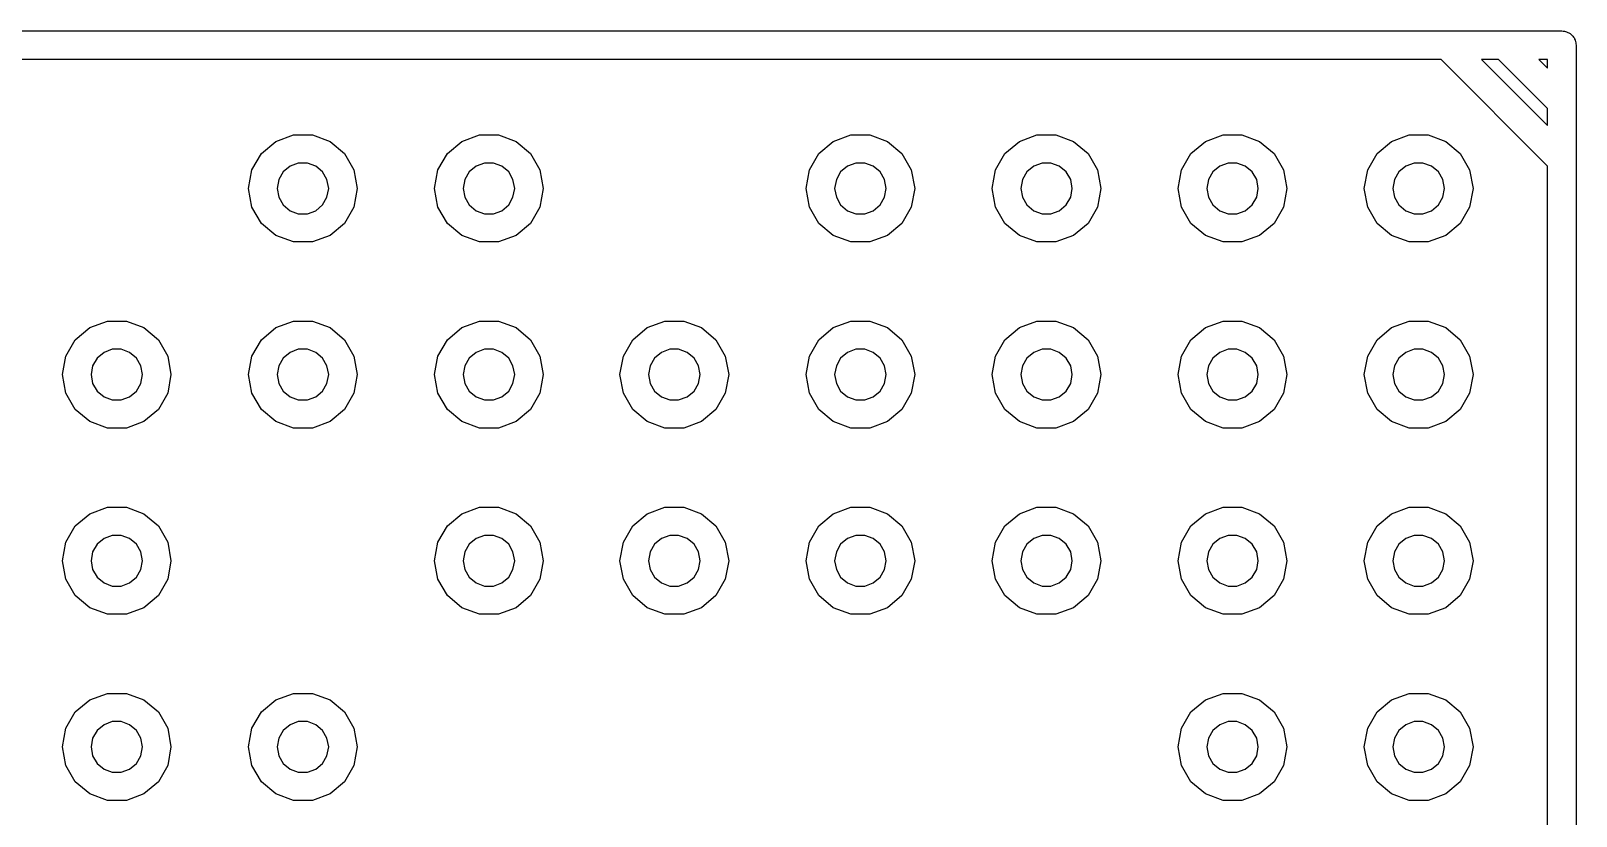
# Model space of a CAD drawing. Extents: x 105.1 to 166.9, y -128.1 to -71.6.
# Drawn here: x 131.4 to 136.8, y -93.65 to -90.91 of the extents above; entities that cross this region are included whole.
import ezdxf

# ---------------------------------------------------------------- set-up
doc = ezdxf.new("R2010")
doc.units = 0
doc.header["$MEASUREMENT"] = 0
doc.layers.add('BLACK', color=7, linetype='CONTINUOUS')

msp = doc.modelspace()

# ---------------------------------------------------------------- linework, layer by layer
at = {"layer": 'Black'}
for p, q in [((122.753, -90.9092), (136.753, -90.9092)), ((136.753, -90.9092), (136.758, -90.9099)), ((136.758, -90.9099), (136.762, -90.9099)), ((136.762, -90.9099), (136.766, -90.9114)), ((136.766, -90.9114), (136.77, -90.9122)), ((136.77, -90.9122), (136.774, -90.9144)), ((136.774, -90.9144), (136.778, -90.9159)), ((136.778, -90.9159), (136.782, -90.9187)), ((136.782, -90.9187), (136.785, -90.9209)), ((136.785, -90.9209), (136.788, -90.9242)), ((136.788, -90.9242), (136.792, -90.927)), ((136.792, -90.927), (136.794, -90.9308)), ((136.794, -90.9308), (136.797, -90.9342)), ((136.797, -90.9342), (136.798, -90.9383)), ((136.798, -90.9383), (136.8, -90.9421)), ((136.8, -90.9421), (136.801, -90.9464)), ((136.801, -90.9464), (136.802, -90.9505)), ((136.802, -90.9505), (136.802, -90.9549)), ((136.802, -90.9549), (136.803, -90.9592)), ((136.803, -90.9592), (136.803, -104.96)), ((136.331, -91.0092), (122.803, -91.0092)), ((136.703, -91.3812), (136.331, -91.0092)), ((136.473, -91.0092), (136.703, -91.2398)), ((136.532, -91.0092), (136.473, -91.0092)), ((136.703, -91.1807), (136.532, -91.0092)), ((136.673, -91.0092), (136.703, -91.0392)), ((136.703, -91.0092), (136.673, -91.0092)), ((136.703, -91.0392), (136.703, -91.0092)), ((136.703, -91.2398), (136.703, -91.1807)), ((132.209, -91.3376), (132.259, -91.2952)), ((132.259, -91.2952), (132.321, -91.2727)), ((132.321, -91.2727), (132.387, -91.2727)), ((132.387, -91.2727), (132.449, -91.2952)), ((132.449, -91.2952), (132.499, -91.3376)), ((132.859, -91.3376), (132.909, -91.2952)), ((132.909, -91.2952), (132.971, -91.2727)), ((132.971, -91.2727), (133.037, -91.2727)), ((133.037, -91.2727), (133.099, -91.2952)), ((133.099, -91.2952), (133.149, -91.3376)), ((134.157, -91.3376), (134.207, -91.2952)), ((134.207, -91.2952), (134.269, -91.2727)), ((134.269, -91.2727), (134.335, -91.2727)), ((134.335, -91.2727), (134.397, -91.2952)), ((134.397, -91.2952), (134.447, -91.3376)), ((134.807, -91.3376), (134.858, -91.2952)), ((134.858, -91.2952), (134.919, -91.2727)), ((134.919, -91.2727), (134.985, -91.2727)), ((134.985, -91.2727), (135.047, -91.2952)), ((135.047, -91.2952), (135.098, -91.3376)), ((135.457, -91.3376), (135.508, -91.2952)), ((135.508, -91.2952), (135.57, -91.2727)), ((135.57, -91.2727), (135.635, -91.2727)), ((135.635, -91.2727), (135.697, -91.2952)), ((135.697, -91.2952), (135.748, -91.3376)), ((136.108, -91.3376), (136.158, -91.2952)), ((136.158, -91.2952), (136.22, -91.2727)), ((136.22, -91.2727), (136.286, -91.2727)), ((136.286, -91.2727), (136.348, -91.2952)), ((136.348, -91.2952), (136.398, -91.3376)), ((132.176, -91.3946), (132.209, -91.3376)), ((132.499, -91.3376), (132.532, -91.3946)), ((132.826, -91.3946), (132.859, -91.3376)), ((133.149, -91.3376), (133.182, -91.3946)), ((134.124, -91.3946), (134.157, -91.3376)), ((134.447, -91.3376), (134.48, -91.3946)), ((134.774, -91.3946), (134.807, -91.3376)), ((135.098, -91.3376), (135.131, -91.3946)), ((135.424, -91.3946), (135.457, -91.3376)), ((135.748, -91.3376), (135.781, -91.3946)), ((136.075, -91.3946), (136.108, -91.3376)), ((136.398, -91.3376), (136.431, -91.3946)), ((132.164, -91.4595), (132.176, -91.3946)), ((132.285, -91.4019), (132.27, -91.4288)), ((132.309, -91.3818), (132.285, -91.4019)), ((132.338, -91.3712), (132.309, -91.3818)), ((132.37, -91.3712), (132.338, -91.3712)), ((132.399, -91.3818), (132.37, -91.3712)), ((132.423, -91.4019), (132.399, -91.3818)), ((132.438, -91.4288), (132.423, -91.4019)), ((132.532, -91.3946), (132.544, -91.4595)), ((132.814, -91.4595), (132.826, -91.3946)), ((132.935, -91.4019), (132.92, -91.4288)), ((132.959, -91.3818), (132.935, -91.4019)), ((132.989, -91.3712), (132.959, -91.3818)), ((133.02, -91.3712), (132.989, -91.3712)), ((133.049, -91.3818), (133.02, -91.3712)), ((133.073, -91.4019), (133.049, -91.3818)), ((133.088, -91.4288), (133.073, -91.4019)), ((133.182, -91.3946), (133.194, -91.4595)), ((134.112, -91.4595), (134.124, -91.3946)), ((134.233, -91.4019), (134.218, -91.4288)), ((134.257, -91.3818), (134.233, -91.4019)), ((134.286, -91.3712), (134.257, -91.3818)), ((134.318, -91.3712), (134.286, -91.3712)), ((134.347, -91.3818), (134.318, -91.3712)), ((134.371, -91.4019), (134.347, -91.3818)), ((134.386, -91.4288), (134.371, -91.4019)), ((134.48, -91.3946), (134.492, -91.4595)), ((134.763, -91.4595), (134.774, -91.3946)), ((134.884, -91.4019), (134.868, -91.4288)), ((134.908, -91.3818), (134.884, -91.4019)), ((134.937, -91.3712), (134.908, -91.3818)), ((134.968, -91.3712), (134.937, -91.3712)), ((134.997, -91.3818), (134.968, -91.3712)), ((135.021, -91.4019), (134.997, -91.3818)), ((135.037, -91.4288), (135.021, -91.4019)), ((135.131, -91.3946), (135.142, -91.4595)), ((135.413, -91.4595), (135.424, -91.3946)), ((135.534, -91.4019), (135.518, -91.4288)), ((135.558, -91.3818), (135.534, -91.4019)), ((135.587, -91.3712), (135.558, -91.3818)), ((135.618, -91.3712), (135.587, -91.3712)), ((135.647, -91.3818), (135.618, -91.3712)), ((135.671, -91.4019), (135.647, -91.3818)), ((135.687, -91.4288), (135.671, -91.4019)), ((135.781, -91.3946), (135.792, -91.4595)), ((136.063, -91.4595), (136.075, -91.3946)), ((136.184, -91.4019), (136.169, -91.4288)), ((136.208, -91.3818), (136.184, -91.4019)), ((136.237, -91.3712), (136.208, -91.3818)), ((136.268, -91.3712), (136.237, -91.3712)), ((136.298, -91.3818), (136.268, -91.3712)), ((136.322, -91.4019), (136.298, -91.3818)), ((136.337, -91.4288), (136.322, -91.4019)), ((136.431, -91.3946), (136.443, -91.4595)), ((136.703, -104.91), (136.703, -91.3812)), ((132.176, -91.5244), (132.164, -91.4595)), ((132.27, -91.4288), (132.264, -91.4595)), ((132.264, -91.4595), (132.27, -91.4902)), ((132.444, -91.4595), (132.438, -91.4288)), ((132.438, -91.4902), (132.444, -91.4595)), ((132.544, -91.4595), (132.532, -91.5244)), ((132.826, -91.5244), (132.814, -91.4595)), ((132.92, -91.4288), (132.914, -91.4595)), ((132.914, -91.4595), (132.92, -91.4902)), ((133.094, -91.4595), (133.088, -91.4288)), ((133.088, -91.4902), (133.094, -91.4595)), ((133.194, -91.4595), (133.182, -91.5244)), ((134.124, -91.5244), (134.112, -91.4595)), ((134.218, -91.4288), (134.212, -91.4595)), ((134.212, -91.4595), (134.218, -91.4902)), ((134.392, -91.4595), (134.386, -91.4288)), ((134.386, -91.4902), (134.392, -91.4595)), ((134.492, -91.4595), (134.48, -91.5244)), ((134.774, -91.5244), (134.763, -91.4595)), ((134.868, -91.4288), (134.863, -91.4595)), ((134.863, -91.4595), (134.868, -91.4902)), ((135.042, -91.4595), (135.037, -91.4288)), ((135.037, -91.4902), (135.042, -91.4595)), ((135.142, -91.4595), (135.131, -91.5244)), ((135.424, -91.5244), (135.413, -91.4595)), ((135.518, -91.4288), (135.513, -91.4595)), ((135.513, -91.4595), (135.518, -91.4902)), ((135.692, -91.4595), (135.687, -91.4288)), ((135.687, -91.4902), (135.692, -91.4595)), ((135.792, -91.4595), (135.781, -91.5244)), ((136.075, -91.5244), (136.063, -91.4595)), ((136.169, -91.4288), (136.163, -91.4595)), ((136.163, -91.4595), (136.169, -91.4902)), ((136.343, -91.4595), (136.337, -91.4288)), ((136.337, -91.4902), (136.343, -91.4595)), ((136.443, -91.4595), (136.431, -91.5244)), ((132.27, -91.4902), (132.285, -91.5172)), ((132.285, -91.5172), (132.309, -91.5372)), ((132.399, -91.5372), (132.423, -91.5172)), ((132.423, -91.5172), (132.438, -91.4902)), ((132.92, -91.4902), (132.935, -91.5172)), ((132.935, -91.5172), (132.959, -91.5372)), ((133.049, -91.5372), (133.073, -91.5172)), ((133.073, -91.5172), (133.088, -91.4902)), ((134.218, -91.4902), (134.233, -91.5172)), ((134.233, -91.5172), (134.257, -91.5372)), ((134.347, -91.5372), (134.371, -91.5172)), ((134.371, -91.5172), (134.386, -91.4902)), ((134.868, -91.4902), (134.884, -91.5172)), ((134.884, -91.5172), (134.908, -91.5372)), ((134.997, -91.5372), (135.021, -91.5172)), ((135.021, -91.5172), (135.037, -91.4902)), ((135.518, -91.4902), (135.534, -91.5172)), ((135.534, -91.5172), (135.558, -91.5372)), ((135.647, -91.5372), (135.671, -91.5172)), ((135.671, -91.5172), (135.687, -91.4902)), ((136.169, -91.4902), (136.184, -91.5172)), ((136.184, -91.5172), (136.208, -91.5372)), ((136.298, -91.5372), (136.322, -91.5172)), ((136.322, -91.5172), (136.337, -91.4902)), ((132.209, -91.5815), (132.176, -91.5244)), ((132.309, -91.5372), (132.338, -91.5479)), ((132.338, -91.5479), (132.37, -91.5479)), ((132.37, -91.5479), (132.399, -91.5372)), ((132.532, -91.5244), (132.499, -91.5815)), ((132.859, -91.5815), (132.826, -91.5244)), ((132.959, -91.5372), (132.989, -91.5479)), ((132.989, -91.5479), (133.02, -91.5479)), ((133.02, -91.5479), (133.049, -91.5372)), ((133.182, -91.5244), (133.149, -91.5815)), ((134.157, -91.5815), (134.124, -91.5244)), ((134.257, -91.5372), (134.286, -91.5479)), ((134.286, -91.5479), (134.318, -91.5479)), ((134.318, -91.5479), (134.347, -91.5372)), ((134.48, -91.5244), (134.447, -91.5815)), ((134.807, -91.5815), (134.774, -91.5244)), ((134.908, -91.5372), (134.937, -91.5479)), ((134.937, -91.5479), (134.968, -91.5479)), ((134.968, -91.5479), (134.997, -91.5372)), ((135.131, -91.5244), (135.098, -91.5815)), ((135.457, -91.5815), (135.424, -91.5244)), ((135.558, -91.5372), (135.587, -91.5479)), ((135.587, -91.5479), (135.618, -91.5479)), ((135.618, -91.5479), (135.647, -91.5372)), ((135.781, -91.5244), (135.748, -91.5815)), ((136.108, -91.5815), (136.075, -91.5244)), ((136.208, -91.5372), (136.237, -91.5479)), ((136.237, -91.5479), (136.268, -91.5479)), ((136.268, -91.5479), (136.298, -91.5372)), ((136.431, -91.5244), (136.398, -91.5815)), ((132.259, -91.6238), (132.209, -91.5815)), ((132.321, -91.6463), (132.259, -91.6238)), ((132.449, -91.6238), (132.387, -91.6463)), ((132.499, -91.5815), (132.449, -91.6238)), ((132.909, -91.6238), (132.859, -91.5815)), ((132.971, -91.6463), (132.909, -91.6238)), ((133.099, -91.6238), (133.037, -91.6463)), ((133.149, -91.5815), (133.099, -91.6238)), ((134.207, -91.6238), (134.157, -91.5815)), ((134.269, -91.6463), (134.207, -91.6238)), ((134.397, -91.6238), (134.335, -91.6463)), ((134.447, -91.5815), (134.397, -91.6238)), ((134.858, -91.6238), (134.807, -91.5815)), ((134.919, -91.6463), (134.858, -91.6238)), ((135.047, -91.6238), (134.985, -91.6463)), ((135.098, -91.5815), (135.047, -91.6238)), ((135.508, -91.6238), (135.457, -91.5815)), ((135.57, -91.6463), (135.508, -91.6238)), ((135.697, -91.6238), (135.635, -91.6463)), ((135.748, -91.5815), (135.697, -91.6238)), ((136.158, -91.6238), (136.108, -91.5815)), ((136.22, -91.6463), (136.158, -91.6238)), ((136.348, -91.6238), (136.286, -91.6463)), ((136.398, -91.5815), (136.348, -91.6238)), ((132.387, -91.6463), (132.321, -91.6463)), ((133.037, -91.6463), (132.971, -91.6463)), ((134.335, -91.6463), (134.269, -91.6463)), ((134.985, -91.6463), (134.919, -91.6463)), ((135.635, -91.6463), (135.57, -91.6463)), ((136.286, -91.6463), (136.22, -91.6463)), ((131.558, -91.9879), (131.609, -91.9455)), ((131.609, -91.9455), (131.671, -91.923)), ((131.671, -91.923), (131.737, -91.923)), ((131.737, -91.923), (131.798, -91.9455)), ((131.798, -91.9455), (131.849, -91.9879)), ((132.209, -91.9879), (132.259, -91.9455)), ((132.259, -91.9455), (132.321, -91.923)), ((132.321, -91.923), (132.387, -91.923)), ((132.387, -91.923), (132.449, -91.9455)), ((132.449, -91.9455), (132.499, -91.9879)), ((132.859, -91.9879), (132.909, -91.9455)), ((132.909, -91.9455), (132.971, -91.923)), ((132.971, -91.923), (133.037, -91.923)), ((133.037, -91.923), (133.099, -91.9455)), ((133.099, -91.9455), (133.149, -91.9879)), ((133.507, -91.9879), (133.557, -91.9455)), ((133.557, -91.9455), (133.619, -91.923)), ((133.619, -91.923), (133.685, -91.923)), ((133.685, -91.923), (133.747, -91.9455)), ((133.747, -91.9455), (133.797, -91.9879)), ((134.157, -91.9879), (134.207, -91.9455)), ((134.207, -91.9455), (134.269, -91.923)), ((134.269, -91.923), (134.335, -91.923)), ((134.335, -91.923), (134.397, -91.9455)), ((134.397, -91.9455), (134.447, -91.9879)), ((134.807, -91.9879), (134.858, -91.9455)), ((134.858, -91.9455), (134.919, -91.923)), ((134.919, -91.923), (134.985, -91.923)), ((134.985, -91.923), (135.047, -91.9455)), ((135.047, -91.9455), (135.098, -91.9879)), ((135.457, -91.9879), (135.508, -91.9455)), ((135.508, -91.9455), (135.57, -91.923)), ((135.57, -91.923), (135.635, -91.923)), ((135.635, -91.923), (135.697, -91.9455)), ((135.697, -91.9455), (135.748, -91.9879)), ((136.108, -91.9879), (136.158, -91.9455)), ((136.158, -91.9455), (136.22, -91.923)), ((136.22, -91.923), (136.286, -91.923)), ((136.286, -91.923), (136.348, -91.9455)), ((136.348, -91.9455), (136.398, -91.9879)), ((131.525, -92.045), (131.558, -91.9879)), ((131.849, -91.9879), (131.882, -92.045)), ((132.176, -92.045), (132.209, -91.9879)), ((132.499, -91.9879), (132.532, -92.045)), ((132.826, -92.045), (132.859, -91.9879)), ((133.149, -91.9879), (133.182, -92.045)), ((133.474, -92.045), (133.507, -91.9879)), ((133.797, -91.9879), (133.83, -92.045)), ((134.124, -92.045), (134.157, -91.9879)), ((134.447, -91.9879), (134.48, -92.045)), ((134.774, -92.045), (134.807, -91.9879)), ((135.098, -91.9879), (135.131, -92.045)), ((135.424, -92.045), (135.457, -91.9879)), ((135.748, -91.9879), (135.781, -92.045)), ((136.075, -92.045), (136.108, -91.9879)), ((136.398, -91.9879), (136.431, -92.045)), ((131.514, -92.1098), (131.525, -92.045)), ((131.635, -92.0522), (131.619, -92.0792)), ((131.659, -92.0322), (131.635, -92.0522)), ((131.688, -92.0215), (131.659, -92.0322)), ((131.719, -92.0215), (131.688, -92.0215)), ((131.748, -92.0322), (131.719, -92.0215)), ((131.772, -92.0522), (131.748, -92.0322)), ((131.788, -92.0792), (131.772, -92.0522)), ((131.882, -92.045), (131.893, -92.1098)), ((132.164, -92.1098), (132.176, -92.045)), ((132.285, -92.0522), (132.27, -92.0792)), ((132.309, -92.0322), (132.285, -92.0522)), ((132.338, -92.0215), (132.309, -92.0322)), ((132.37, -92.0215), (132.338, -92.0215)), ((132.399, -92.0322), (132.37, -92.0215)), ((132.423, -92.0522), (132.399, -92.0322)), ((132.438, -92.0792), (132.423, -92.0522)), ((132.532, -92.045), (132.544, -92.1098)), ((132.814, -92.1098), (132.826, -92.045)), ((132.935, -92.0522), (132.92, -92.0792)), ((132.959, -92.0322), (132.935, -92.0522)), ((132.989, -92.0215), (132.959, -92.0322)), ((133.02, -92.0215), (132.989, -92.0215)), ((133.049, -92.0322), (133.02, -92.0215)), ((133.073, -92.0522), (133.049, -92.0322)), ((133.088, -92.0792), (133.073, -92.0522)), ((133.182, -92.045), (133.194, -92.1098)), ((133.462, -92.1098), (133.474, -92.045)), ((133.583, -92.0522), (133.568, -92.0792)), ((133.607, -92.0322), (133.583, -92.0522)), ((133.636, -92.0215), (133.607, -92.0322)), ((133.667, -92.0215), (133.636, -92.0215)), ((133.697, -92.0322), (133.667, -92.0215)), ((133.721, -92.0522), (133.697, -92.0322)), ((133.736, -92.0792), (133.721, -92.0522)), ((133.83, -92.045), (133.842, -92.1098)), ((134.112, -92.1098), (134.124, -92.045)), ((134.233, -92.0522), (134.218, -92.0792)), ((134.257, -92.0322), (134.233, -92.0522)), ((134.286, -92.0215), (134.257, -92.0322)), ((134.318, -92.0215), (134.286, -92.0215)), ((134.347, -92.0322), (134.318, -92.0215)), ((134.371, -92.0522), (134.347, -92.0322)), ((134.386, -92.0792), (134.371, -92.0522)), ((134.48, -92.045), (134.492, -92.1098)), ((134.763, -92.1098), (134.774, -92.045)), ((134.884, -92.0522), (134.868, -92.0792)), ((134.908, -92.0322), (134.884, -92.0522)), ((134.937, -92.0215), (134.908, -92.0322)), ((134.968, -92.0215), (134.937, -92.0215)), ((134.997, -92.0322), (134.968, -92.0215)), ((135.021, -92.0522), (134.997, -92.0322)), ((135.037, -92.0792), (135.021, -92.0522)), ((135.131, -92.045), (135.142, -92.1098)), ((135.413, -92.1098), (135.424, -92.045)), ((135.534, -92.0522), (135.518, -92.0792)), ((135.558, -92.0322), (135.534, -92.0522)), ((135.587, -92.0215), (135.558, -92.0322)), ((135.618, -92.0215), (135.587, -92.0215)), ((135.647, -92.0322), (135.618, -92.0215)), ((135.671, -92.0522), (135.647, -92.0322)), ((135.687, -92.0792), (135.671, -92.0522)), ((135.781, -92.045), (135.792, -92.1098)), ((136.063, -92.1098), (136.075, -92.045)), ((136.184, -92.0522), (136.169, -92.0792)), ((136.208, -92.0322), (136.184, -92.0522)), ((136.237, -92.0215), (136.208, -92.0322)), ((136.268, -92.0215), (136.237, -92.0215)), ((136.298, -92.0322), (136.268, -92.0215)), ((136.322, -92.0522), (136.298, -92.0322)), ((136.337, -92.0792), (136.322, -92.0522)), ((136.431, -92.045), (136.443, -92.1098)), ((131.525, -92.1747), (131.514, -92.1098)), ((131.619, -92.0792), (131.614, -92.1098)), ((131.614, -92.1098), (131.619, -92.1405)), ((131.793, -92.1098), (131.788, -92.0792)), ((131.788, -92.1405), (131.793, -92.1098)), ((131.893, -92.1098), (131.882, -92.1747)), ((132.176, -92.1747), (132.164, -92.1098)), ((132.27, -92.0792), (132.264, -92.1098)), ((132.264, -92.1098), (132.27, -92.1405)), ((132.444, -92.1098), (132.438, -92.0792)), ((132.438, -92.1405), (132.444, -92.1098)), ((132.544, -92.1098), (132.532, -92.1747)), ((132.826, -92.1747), (132.814, -92.1098)), ((132.92, -92.0792), (132.914, -92.1098)), ((132.914, -92.1098), (132.92, -92.1405)), ((133.094, -92.1098), (133.088, -92.0792)), ((133.088, -92.1405), (133.094, -92.1098)), ((133.194, -92.1098), (133.182, -92.1747)), ((133.474, -92.1747), (133.462, -92.1098)), ((133.568, -92.0792), (133.562, -92.1098)), ((133.562, -92.1098), (133.568, -92.1405)), ((133.742, -92.1098), (133.736, -92.0792)), ((133.736, -92.1405), (133.742, -92.1098)), ((133.842, -92.1098), (133.83, -92.1747)), ((134.124, -92.1747), (134.112, -92.1098)), ((134.218, -92.0792), (134.212, -92.1098)), ((134.212, -92.1098), (134.218, -92.1405)), ((134.392, -92.1098), (134.386, -92.0792)), ((134.386, -92.1405), (134.392, -92.1098)), ((134.492, -92.1098), (134.48, -92.1747)), ((134.774, -92.1747), (134.763, -92.1098)), ((134.868, -92.0792), (134.863, -92.1098)), ((134.863, -92.1098), (134.868, -92.1405)), ((135.042, -92.1098), (135.037, -92.0792)), ((135.037, -92.1405), (135.042, -92.1098)), ((135.142, -92.1098), (135.131, -92.1747)), ((135.424, -92.1747), (135.413, -92.1098)), ((135.518, -92.0792), (135.513, -92.1098)), ((135.513, -92.1098), (135.518, -92.1405)), ((135.692, -92.1098), (135.687, -92.0792)), ((135.687, -92.1405), (135.692, -92.1098)), ((135.792, -92.1098), (135.781, -92.1747)), ((136.075, -92.1747), (136.063, -92.1098)), ((136.169, -92.0792), (136.163, -92.1098)), ((136.163, -92.1098), (136.169, -92.1405)), ((136.343, -92.1098), (136.337, -92.0792)), ((136.337, -92.1405), (136.343, -92.1098)), ((136.443, -92.1098), (136.431, -92.1747)), ((131.619, -92.1405), (131.635, -92.1675)), ((131.635, -92.1675), (131.659, -92.1875)), ((131.748, -92.1875), (131.772, -92.1675)), ((131.772, -92.1675), (131.788, -92.1405)), ((132.27, -92.1405), (132.285, -92.1675)), ((132.285, -92.1675), (132.309, -92.1875)), ((132.399, -92.1875), (132.423, -92.1675)), ((132.423, -92.1675), (132.438, -92.1405)), ((132.92, -92.1405), (132.935, -92.1675)), ((132.935, -92.1675), (132.959, -92.1875)), ((133.049, -92.1875), (133.073, -92.1675)), ((133.073, -92.1675), (133.088, -92.1405)), ((133.568, -92.1405), (133.583, -92.1675)), ((133.583, -92.1675), (133.607, -92.1875)), ((133.697, -92.1875), (133.721, -92.1675)), ((133.721, -92.1675), (133.736, -92.1405)), ((134.218, -92.1405), (134.233, -92.1675)), ((134.233, -92.1675), (134.257, -92.1875)), ((134.347, -92.1875), (134.371, -92.1675)), ((134.371, -92.1675), (134.386, -92.1405)), ((134.868, -92.1405), (134.884, -92.1675)), ((134.884, -92.1675), (134.908, -92.1875)), ((134.997, -92.1875), (135.021, -92.1675)), ((135.021, -92.1675), (135.037, -92.1405)), ((135.518, -92.1405), (135.534, -92.1675)), ((135.534, -92.1675), (135.558, -92.1875)), ((135.647, -92.1875), (135.671, -92.1675)), ((135.671, -92.1675), (135.687, -92.1405)), ((136.169, -92.1405), (136.184, -92.1675)), ((136.184, -92.1675), (136.208, -92.1875)), ((136.298, -92.1875), (136.322, -92.1675)), ((136.322, -92.1675), (136.337, -92.1405)), ((131.558, -92.2318), (131.525, -92.1747)), ((131.659, -92.1875), (131.688, -92.1982)), ((131.688, -92.1982), (131.719, -92.1982)), ((131.719, -92.1982), (131.748, -92.1875)), ((131.882, -92.1747), (131.849, -92.2318)), ((132.209, -92.2318), (132.176, -92.1747)), ((132.309, -92.1875), (132.338, -92.1982)), ((132.338, -92.1982), (132.37, -92.1982)), ((132.37, -92.1982), (132.399, -92.1875)), ((132.532, -92.1747), (132.499, -92.2318)), ((132.859, -92.2318), (132.826, -92.1747)), ((132.959, -92.1875), (132.989, -92.1982)), ((132.989, -92.1982), (133.02, -92.1982)), ((133.02, -92.1982), (133.049, -92.1875)), ((133.182, -92.1747), (133.149, -92.2318)), ((133.507, -92.2318), (133.474, -92.1747)), ((133.607, -92.1875), (133.636, -92.1982)), ((133.636, -92.1982), (133.667, -92.1982)), ((133.667, -92.1982), (133.697, -92.1875)), ((133.83, -92.1747), (133.797, -92.2318)), ((134.157, -92.2318), (134.124, -92.1747)), ((134.257, -92.1875), (134.286, -92.1982)), ((134.286, -92.1982), (134.318, -92.1982)), ((134.318, -92.1982), (134.347, -92.1875)), ((134.48, -92.1747), (134.447, -92.2318)), ((134.807, -92.2318), (134.774, -92.1747)), ((134.908, -92.1875), (134.937, -92.1982)), ((134.937, -92.1982), (134.968, -92.1982)), ((134.968, -92.1982), (134.997, -92.1875)), ((135.131, -92.1747), (135.098, -92.2318)), ((135.457, -92.2318), (135.424, -92.1747)), ((135.558, -92.1875), (135.587, -92.1982)), ((135.587, -92.1982), (135.618, -92.1982)), ((135.618, -92.1982), (135.647, -92.1875)), ((135.781, -92.1747), (135.748, -92.2318)), ((136.108, -92.2318), (136.075, -92.1747)), ((136.208, -92.1875), (136.237, -92.1982)), ((136.237, -92.1982), (136.268, -92.1982)), ((136.268, -92.1982), (136.298, -92.1875)), ((136.431, -92.1747), (136.398, -92.2318)), ((131.609, -92.2741), (131.558, -92.2318)), ((131.671, -92.2967), (131.609, -92.2741)), ((131.798, -92.2741), (131.737, -92.2967)), ((131.849, -92.2318), (131.798, -92.2741)), ((132.259, -92.2741), (132.209, -92.2318)), ((132.321, -92.2967), (132.259, -92.2741)), ((132.449, -92.2741), (132.387, -92.2967)), ((132.499, -92.2318), (132.449, -92.2741)), ((132.909, -92.2741), (132.859, -92.2318)), ((132.971, -92.2967), (132.909, -92.2741)), ((133.099, -92.2741), (133.037, -92.2967)), ((133.149, -92.2318), (133.099, -92.2741)), ((133.557, -92.2741), (133.507, -92.2318)), ((133.619, -92.2967), (133.557, -92.2741)), ((133.747, -92.2741), (133.685, -92.2967)), ((133.797, -92.2318), (133.747, -92.2741)), ((134.207, -92.2741), (134.157, -92.2318)), ((134.269, -92.2967), (134.207, -92.2741)), ((134.397, -92.2741), (134.335, -92.2967)), ((134.447, -92.2318), (134.397, -92.2741)), ((134.858, -92.2741), (134.807, -92.2318)), ((134.919, -92.2967), (134.858, -92.2741)), ((135.047, -92.2741), (134.985, -92.2967)), ((135.098, -92.2318), (135.047, -92.2741)), ((135.508, -92.2741), (135.457, -92.2318)), ((135.57, -92.2967), (135.508, -92.2741)), ((135.697, -92.2741), (135.635, -92.2967)), ((135.748, -92.2318), (135.697, -92.2741)), ((136.158, -92.2741), (136.108, -92.2318)), ((136.22, -92.2967), (136.158, -92.2741)), ((136.348, -92.2741), (136.286, -92.2967)), ((136.398, -92.2318), (136.348, -92.2741)), ((131.737, -92.2967), (131.671, -92.2967)), ((132.387, -92.2967), (132.321, -92.2967)), ((133.037, -92.2967), (132.971, -92.2967)), ((133.685, -92.2967), (133.619, -92.2967)), ((134.335, -92.2967), (134.269, -92.2967)), ((134.985, -92.2967), (134.919, -92.2967)), ((135.635, -92.2967), (135.57, -92.2967)), ((136.286, -92.2967), (136.22, -92.2967)), ((131.558, -92.6381), (131.609, -92.5957)), ((131.609, -92.5957), (131.671, -92.5732)), ((131.671, -92.5732), (131.737, -92.5732)), ((131.737, -92.5732), (131.798, -92.5957)), ((131.798, -92.5957), (131.849, -92.6381)), ((132.859, -92.6381), (132.909, -92.5957)), ((132.909, -92.5957), (132.971, -92.5732)), ((132.971, -92.5732), (133.037, -92.5732)), ((133.037, -92.5732), (133.099, -92.5957)), ((133.099, -92.5957), (133.149, -92.6381)), ((133.507, -92.6381), (133.557, -92.5957)), ((133.557, -92.5957), (133.619, -92.5732)), ((133.619, -92.5732), (133.685, -92.5732)), ((133.685, -92.5732), (133.747, -92.5957)), ((133.747, -92.5957), (133.797, -92.6381)), ((134.157, -92.6381), (134.207, -92.5957)), ((134.207, -92.5957), (134.269, -92.5732)), ((134.269, -92.5732), (134.335, -92.5732)), ((134.335, -92.5732), (134.397, -92.5957)), ((134.397, -92.5957), (134.447, -92.6381)), ((134.807, -92.6381), (134.858, -92.5957)), ((134.858, -92.5957), (134.919, -92.5732)), ((134.919, -92.5732), (134.985, -92.5732)), ((134.985, -92.5732), (135.047, -92.5957)), ((135.047, -92.5957), (135.098, -92.6381)), ((135.457, -92.6381), (135.508, -92.5957)), ((135.508, -92.5957), (135.57, -92.5732)), ((135.57, -92.5732), (135.635, -92.5732)), ((135.635, -92.5732), (135.697, -92.5957)), ((135.697, -92.5957), (135.748, -92.6381)), ((136.108, -92.6381), (136.158, -92.5957)), ((136.158, -92.5957), (136.22, -92.5732)), ((136.22, -92.5732), (136.286, -92.5732)), ((136.286, -92.5732), (136.348, -92.5957)), ((136.348, -92.5957), (136.398, -92.6381)), ((131.525, -92.6951), (131.558, -92.6381)), ((131.849, -92.6381), (131.882, -92.6951)), ((132.826, -92.6951), (132.859, -92.6381)), ((133.149, -92.6381), (133.182, -92.6951)), ((133.474, -92.6951), (133.507, -92.6381)), ((133.797, -92.6381), (133.83, -92.6951)), ((134.124, -92.6951), (134.157, -92.6381)), ((134.447, -92.6381), (134.48, -92.6951)), ((134.774, -92.6951), (134.807, -92.6381)), ((135.098, -92.6381), (135.131, -92.6951)), ((135.424, -92.6951), (135.457, -92.6381)), ((135.748, -92.6381), (135.781, -92.6951)), ((136.075, -92.6951), (136.108, -92.6381)), ((136.398, -92.6381), (136.431, -92.6951)), ((131.514, -92.76), (131.525, -92.6951)), ((131.635, -92.7024), (131.619, -92.7293)), ((131.659, -92.6823), (131.635, -92.7024)), ((131.688, -92.6717), (131.659, -92.6823)), ((131.719, -92.6717), (131.688, -92.6717)), ((131.748, -92.6823), (131.719, -92.6717)), ((131.772, -92.7024), (131.748, -92.6823)), ((131.788, -92.7293), (131.772, -92.7024)), ((131.882, -92.6951), (131.893, -92.76)), ((132.814, -92.76), (132.826, -92.6951)), ((132.935, -92.7024), (132.92, -92.7293)), ((132.959, -92.6823), (132.935, -92.7024)), ((132.989, -92.6717), (132.959, -92.6823)), ((133.02, -92.6717), (132.989, -92.6717)), ((133.049, -92.6823), (133.02, -92.6717)), ((133.073, -92.7024), (133.049, -92.6823)), ((133.088, -92.7293), (133.073, -92.7024)), ((133.182, -92.6951), (133.194, -92.76)), ((133.462, -92.76), (133.474, -92.6951)), ((133.583, -92.7024), (133.568, -92.7293)), ((133.607, -92.6823), (133.583, -92.7024)), ((133.636, -92.6717), (133.607, -92.6823)), ((133.667, -92.6717), (133.636, -92.6717)), ((133.697, -92.6823), (133.667, -92.6717)), ((133.721, -92.7024), (133.697, -92.6823)), ((133.736, -92.7293), (133.721, -92.7024)), ((133.83, -92.6951), (133.842, -92.76)), ((134.112, -92.76), (134.124, -92.6951)), ((134.233, -92.7024), (134.218, -92.7293)), ((134.257, -92.6823), (134.233, -92.7024)), ((134.286, -92.6717), (134.257, -92.6823)), ((134.318, -92.6717), (134.286, -92.6717)), ((134.347, -92.6823), (134.318, -92.6717)), ((134.371, -92.7024), (134.347, -92.6823)), ((134.386, -92.7293), (134.371, -92.7024)), ((134.48, -92.6951), (134.492, -92.76)), ((134.763, -92.76), (134.774, -92.6951)), ((134.884, -92.7024), (134.868, -92.7293)), ((134.908, -92.6823), (134.884, -92.7024)), ((134.937, -92.6717), (134.908, -92.6823)), ((134.968, -92.6717), (134.937, -92.6717)), ((134.997, -92.6823), (134.968, -92.6717)), ((135.021, -92.7024), (134.997, -92.6823)), ((135.037, -92.7293), (135.021, -92.7024)), ((135.131, -92.6951), (135.142, -92.76)), ((135.413, -92.76), (135.424, -92.6951)), ((135.534, -92.7024), (135.518, -92.7293)), ((135.558, -92.6823), (135.534, -92.7024)), ((135.587, -92.6717), (135.558, -92.6823)), ((135.618, -92.6717), (135.587, -92.6717)), ((135.647, -92.6823), (135.618, -92.6717)), ((135.671, -92.7024), (135.647, -92.6823)), ((135.687, -92.7293), (135.671, -92.7024)), ((135.781, -92.6951), (135.792, -92.76)), ((136.063, -92.76), (136.075, -92.6951)), ((136.184, -92.7024), (136.169, -92.7293)), ((136.208, -92.6823), (136.184, -92.7024)), ((136.237, -92.6717), (136.208, -92.6823)), ((136.268, -92.6717), (136.237, -92.6717)), ((136.298, -92.6823), (136.268, -92.6717)), ((136.322, -92.7024), (136.298, -92.6823)), ((136.337, -92.7293), (136.322, -92.7024)), ((136.431, -92.6951), (136.443, -92.76)), ((131.525, -92.8249), (131.514, -92.76)), ((131.619, -92.7293), (131.614, -92.76)), ((131.614, -92.76), (131.619, -92.7907)), ((131.793, -92.76), (131.788, -92.7293)), ((131.788, -92.7907), (131.793, -92.76)), ((131.893, -92.76), (131.882, -92.8249)), ((132.826, -92.8249), (132.814, -92.76)), ((132.92, -92.7293), (132.914, -92.76)), ((132.914, -92.76), (132.92, -92.7907)), ((133.094, -92.76), (133.088, -92.7293)), ((133.088, -92.7907), (133.094, -92.76)), ((133.194, -92.76), (133.182, -92.8249)), ((133.474, -92.8249), (133.462, -92.76)), ((133.568, -92.7293), (133.562, -92.76)), ((133.562, -92.76), (133.568, -92.7907)), ((133.742, -92.76), (133.736, -92.7293)), ((133.736, -92.7907), (133.742, -92.76)), ((133.842, -92.76), (133.83, -92.8249)), ((134.124, -92.8249), (134.112, -92.76)), ((134.218, -92.7293), (134.212, -92.76)), ((134.212, -92.76), (134.218, -92.7907)), ((134.392, -92.76), (134.386, -92.7293)), ((134.386, -92.7907), (134.392, -92.76)), ((134.492, -92.76), (134.48, -92.8249)), ((134.774, -92.8249), (134.763, -92.76)), ((134.868, -92.7293), (134.863, -92.76)), ((134.863, -92.76), (134.868, -92.7907)), ((135.042, -92.76), (135.037, -92.7293)), ((135.037, -92.7907), (135.042, -92.76)), ((135.142, -92.76), (135.131, -92.8249)), ((135.424, -92.8249), (135.413, -92.76)), ((135.518, -92.7293), (135.513, -92.76)), ((135.513, -92.76), (135.518, -92.7907)), ((135.692, -92.76), (135.687, -92.7293)), ((135.687, -92.7907), (135.692, -92.76)), ((135.792, -92.76), (135.781, -92.8249)), ((136.075, -92.8249), (136.063, -92.76)), ((136.169, -92.7293), (136.163, -92.76)), ((136.163, -92.76), (136.169, -92.7907)), ((136.343, -92.76), (136.337, -92.7293)), ((136.337, -92.7907), (136.343, -92.76)), ((136.443, -92.76), (136.431, -92.8249)), ((131.619, -92.7907), (131.635, -92.8177)), ((131.772, -92.8177), (131.788, -92.7907)), ((132.92, -92.7907), (132.935, -92.8177)), ((133.073, -92.8177), (133.088, -92.7907)), ((133.568, -92.7907), (133.583, -92.8177)), ((133.721, -92.8177), (133.736, -92.7907)), ((134.218, -92.7907), (134.233, -92.8177)), ((134.371, -92.8177), (134.386, -92.7907)), ((134.868, -92.7907), (134.884, -92.8177)), ((135.021, -92.8177), (135.037, -92.7907)), ((135.518, -92.7907), (135.534, -92.8177)), ((135.671, -92.8177), (135.687, -92.7907)), ((136.169, -92.7907), (136.184, -92.8177)), ((136.322, -92.8177), (136.337, -92.7907)), ((131.558, -92.882), (131.525, -92.8249)), ((131.635, -92.8177), (131.659, -92.8377)), ((131.659, -92.8377), (131.688, -92.8484)), ((131.688, -92.8484), (131.719, -92.8484)), ((131.719, -92.8484), (131.748, -92.8377)), ((131.748, -92.8377), (131.772, -92.8177)), ((131.882, -92.8249), (131.849, -92.882)), ((132.859, -92.882), (132.826, -92.8249)), ((132.935, -92.8177), (132.959, -92.8377)), ((132.959, -92.8377), (132.989, -92.8484)), ((132.989, -92.8484), (133.02, -92.8484)), ((133.02, -92.8484), (133.049, -92.8377)), ((133.049, -92.8377), (133.073, -92.8177)), ((133.182, -92.8249), (133.149, -92.882)), ((133.507, -92.882), (133.474, -92.8249)), ((133.583, -92.8177), (133.607, -92.8377)), ((133.607, -92.8377), (133.636, -92.8484)), ((133.636, -92.8484), (133.667, -92.8484)), ((133.667, -92.8484), (133.697, -92.8377)), ((133.697, -92.8377), (133.721, -92.8177)), ((133.83, -92.8249), (133.797, -92.882)), ((134.157, -92.882), (134.124, -92.8249)), ((134.233, -92.8177), (134.257, -92.8377)), ((134.257, -92.8377), (134.286, -92.8484)), ((134.286, -92.8484), (134.318, -92.8484)), ((134.318, -92.8484), (134.347, -92.8377)), ((134.347, -92.8377), (134.371, -92.8177)), ((134.48, -92.8249), (134.447, -92.882)), ((134.807, -92.882), (134.774, -92.8249)), ((134.884, -92.8177), (134.908, -92.8377)), ((134.908, -92.8377), (134.937, -92.8484)), ((134.937, -92.8484), (134.968, -92.8484)), ((134.968, -92.8484), (134.997, -92.8377)), ((134.997, -92.8377), (135.021, -92.8177)), ((135.131, -92.8249), (135.098, -92.882)), ((135.457, -92.882), (135.424, -92.8249)), ((135.534, -92.8177), (135.558, -92.8377)), ((135.558, -92.8377), (135.587, -92.8484)), ((135.587, -92.8484), (135.618, -92.8484)), ((135.618, -92.8484), (135.647, -92.8377)), ((135.647, -92.8377), (135.671, -92.8177)), ((135.781, -92.8249), (135.748, -92.882)), ((136.108, -92.882), (136.075, -92.8249)), ((136.184, -92.8177), (136.208, -92.8377)), ((136.208, -92.8377), (136.237, -92.8484)), ((136.237, -92.8484), (136.268, -92.8484)), ((136.268, -92.8484), (136.298, -92.8377)), ((136.298, -92.8377), (136.322, -92.8177)), ((136.431, -92.8249), (136.398, -92.882)), ((131.609, -92.9243), (131.558, -92.882)), ((131.671, -92.9468), (131.609, -92.9243)), ((131.798, -92.9243), (131.737, -92.9468)), ((131.849, -92.882), (131.798, -92.9243)), ((132.909, -92.9243), (132.859, -92.882)), ((132.971, -92.9468), (132.909, -92.9243)), ((133.099, -92.9243), (133.037, -92.9468)), ((133.149, -92.882), (133.099, -92.9243)), ((133.557, -92.9243), (133.507, -92.882)), ((133.619, -92.9468), (133.557, -92.9243)), ((133.747, -92.9243), (133.685, -92.9468)), ((133.797, -92.882), (133.747, -92.9243)), ((134.207, -92.9243), (134.157, -92.882)), ((134.269, -92.9468), (134.207, -92.9243)), ((134.397, -92.9243), (134.335, -92.9468)), ((134.447, -92.882), (134.397, -92.9243)), ((134.858, -92.9243), (134.807, -92.882)), ((134.919, -92.9468), (134.858, -92.9243)), ((135.047, -92.9243), (134.985, -92.9468)), ((135.098, -92.882), (135.047, -92.9243)), ((135.508, -92.9243), (135.457, -92.882)), ((135.57, -92.9468), (135.508, -92.9243)), ((135.697, -92.9243), (135.635, -92.9468)), ((135.748, -92.882), (135.697, -92.9243)), ((136.158, -92.9243), (136.108, -92.882)), ((136.22, -92.9468), (136.158, -92.9243)), ((136.348, -92.9243), (136.286, -92.9468)), ((136.398, -92.882), (136.348, -92.9243)), ((131.737, -92.9468), (131.671, -92.9468)), ((133.037, -92.9468), (132.971, -92.9468)), ((133.685, -92.9468), (133.619, -92.9468)), ((134.335, -92.9468), (134.269, -92.9468)), ((134.985, -92.9468), (134.919, -92.9468)), ((135.635, -92.9468), (135.57, -92.9468)), ((136.286, -92.9468), (136.22, -92.9468)), ((131.558, -93.2884), (131.609, -93.2461)), ((131.609, -93.2461), (131.671, -93.2235)), ((131.671, -93.2235), (131.737, -93.2235)), ((131.737, -93.2235), (131.798, -93.2461)), ((131.798, -93.2461), (131.849, -93.2884)), ((132.209, -93.2884), (132.259, -93.2461)), ((132.259, -93.2461), (132.321, -93.2235)), ((132.321, -93.2235), (132.387, -93.2235)), ((132.387, -93.2235), (132.449, -93.2461)), ((132.449, -93.2461), (132.499, -93.2884)), ((135.457, -93.2884), (135.508, -93.2461)), ((135.508, -93.2461), (135.57, -93.2235)), ((135.57, -93.2235), (135.635, -93.2235)), ((135.635, -93.2235), (135.697, -93.2461)), ((135.697, -93.2461), (135.748, -93.2884)), ((136.108, -93.2884), (136.158, -93.2461)), ((136.158, -93.2461), (136.22, -93.2235)), ((136.22, -93.2235), (136.286, -93.2235)), ((136.286, -93.2235), (136.348, -93.2461)), ((136.348, -93.2461), (136.398, -93.2884)), ((131.525, -93.3455), (131.558, -93.2884)), ((131.849, -93.2884), (131.882, -93.3455)), ((132.176, -93.3455), (132.209, -93.2884)), ((132.499, -93.2884), (132.532, -93.3455)), ((135.424, -93.3455), (135.457, -93.2884)), ((135.748, -93.2884), (135.781, -93.3455)), ((136.075, -93.3455), (136.108, -93.2884)), ((136.398, -93.2884), (136.431, -93.3455)), ((131.514, -93.4103), (131.525, -93.3455)), ((131.635, -93.3527), (131.619, -93.3797)), ((131.659, -93.3327), (131.635, -93.3527)), ((131.688, -93.322), (131.659, -93.3327)), ((131.719, -93.322), (131.688, -93.322)), ((131.748, -93.3327), (131.719, -93.322)), ((131.772, -93.3527), (131.748, -93.3327)), ((131.788, -93.3797), (131.772, -93.3527)), ((131.882, -93.3455), (131.893, -93.4103)), ((132.164, -93.4103), (132.176, -93.3455)), ((132.285, -93.3527), (132.27, -93.3797)), ((132.309, -93.3327), (132.285, -93.3527)), ((132.338, -93.322), (132.309, -93.3327)), ((132.37, -93.322), (132.338, -93.322)), ((132.399, -93.3327), (132.37, -93.322)), ((132.423, -93.3527), (132.399, -93.3327)), ((132.438, -93.3797), (132.423, -93.3527)), ((132.532, -93.3455), (132.544, -93.4103)), ((135.413, -93.4103), (135.424, -93.3455)), ((135.534, -93.3527), (135.518, -93.3797)), ((135.558, -93.3327), (135.534, -93.3527)), ((135.587, -93.322), (135.558, -93.3327)), ((135.618, -93.322), (135.587, -93.322)), ((135.647, -93.3327), (135.618, -93.322)), ((135.671, -93.3527), (135.647, -93.3327)), ((135.687, -93.3797), (135.671, -93.3527)), ((135.781, -93.3455), (135.792, -93.4103)), ((136.063, -93.4103), (136.075, -93.3455)), ((136.184, -93.3527), (136.169, -93.3797)), ((136.208, -93.3327), (136.184, -93.3527)), ((136.237, -93.322), (136.208, -93.3327)), ((136.268, -93.322), (136.237, -93.322)), ((136.298, -93.3327), (136.268, -93.322)), ((136.322, -93.3527), (136.298, -93.3327)), ((136.337, -93.3797), (136.322, -93.3527)), ((136.431, -93.3455), (136.443, -93.4103)), ((131.525, -93.4752), (131.514, -93.4103)), ((131.619, -93.3797), (131.614, -93.4103)), ((131.614, -93.4103), (131.619, -93.441)), ((131.793, -93.4103), (131.788, -93.3797)), ((131.788, -93.441), (131.793, -93.4103)), ((131.893, -93.4103), (131.882, -93.4752)), ((132.176, -93.4752), (132.164, -93.4103)), ((132.27, -93.3797), (132.264, -93.4103)), ((132.264, -93.4103), (132.27, -93.441)), ((132.444, -93.4103), (132.438, -93.3797)), ((132.438, -93.441), (132.444, -93.4103)), ((132.544, -93.4103), (132.532, -93.4752)), ((135.424, -93.4752), (135.413, -93.4103)), ((135.518, -93.3797), (135.513, -93.4103)), ((135.513, -93.4103), (135.518, -93.441)), ((135.692, -93.4103), (135.687, -93.3797)), ((135.687, -93.441), (135.692, -93.4103)), ((135.792, -93.4103), (135.781, -93.4752)), ((136.075, -93.4752), (136.063, -93.4103)), ((136.169, -93.3797), (136.163, -93.4103)), ((136.163, -93.4103), (136.169, -93.441)), ((136.343, -93.4103), (136.337, -93.3797)), ((136.337, -93.441), (136.343, -93.4103)), ((136.443, -93.4103), (136.431, -93.4752)), ((131.619, -93.441), (131.635, -93.468)), ((131.772, -93.468), (131.788, -93.441)), ((132.27, -93.441), (132.285, -93.468)), ((132.423, -93.468), (132.438, -93.441)), ((135.518, -93.441), (135.534, -93.468)), ((135.671, -93.468), (135.687, -93.441)), ((136.169, -93.441), (136.184, -93.468)), ((136.322, -93.468), (136.337, -93.441)), ((131.558, -93.5323), (131.525, -93.4752)), ((131.635, -93.468), (131.659, -93.488)), ((131.659, -93.488), (131.688, -93.4987)), ((131.688, -93.4987), (131.719, -93.4987)), ((131.719, -93.4987), (131.748, -93.488)), ((131.748, -93.488), (131.772, -93.468)), ((131.882, -93.4752), (131.849, -93.5323)), ((132.209, -93.5323), (132.176, -93.4752)), ((132.285, -93.468), (132.309, -93.488)), ((132.309, -93.488), (132.338, -93.4987)), ((132.338, -93.4987), (132.37, -93.4987)), ((132.37, -93.4987), (132.399, -93.488)), ((132.399, -93.488), (132.423, -93.468)), ((132.532, -93.4752), (132.499, -93.5323)), ((135.457, -93.5323), (135.424, -93.4752)), ((135.534, -93.468), (135.558, -93.488)), ((135.558, -93.488), (135.587, -93.4987)), ((135.587, -93.4987), (135.618, -93.4987)), ((135.618, -93.4987), (135.647, -93.488)), ((135.647, -93.488), (135.671, -93.468)), ((135.781, -93.4752), (135.748, -93.5323)), ((136.108, -93.5323), (136.075, -93.4752)), ((136.184, -93.468), (136.208, -93.488)), ((136.208, -93.488), (136.237, -93.4987)), ((136.237, -93.4987), (136.268, -93.4987)), ((136.268, -93.4987), (136.298, -93.488)), ((136.298, -93.488), (136.322, -93.468)), ((136.431, -93.4752), (136.398, -93.5323)), ((131.609, -93.5746), (131.558, -93.5323)), ((131.849, -93.5323), (131.798, -93.5746)), ((132.259, -93.5746), (132.209, -93.5323)), ((132.499, -93.5323), (132.449, -93.5746)), ((135.508, -93.5746), (135.457, -93.5323)), ((135.748, -93.5323), (135.697, -93.5746)), ((136.158, -93.5746), (136.108, -93.5323)), ((136.398, -93.5323), (136.348, -93.5746)), ((131.671, -93.5972), (131.609, -93.5746)), ((131.737, -93.5972), (131.671, -93.5972)), ((131.798, -93.5746), (131.737, -93.5972)), ((132.321, -93.5972), (132.259, -93.5746)), ((132.387, -93.5972), (132.321, -93.5972)), ((132.449, -93.5746), (132.387, -93.5972)), ((135.57, -93.5972), (135.508, -93.5746)), ((135.635, -93.5972), (135.57, -93.5972)), ((135.697, -93.5746), (135.635, -93.5972)), ((136.22, -93.5972), (136.158, -93.5746)), ((136.286, -93.5972), (136.22, -93.5972)), ((136.348, -93.5746), (136.286, -93.5972))]:
    msp.add_line(p, q, dxfattribs=at)

doc.saveas('drawing.dxf')
